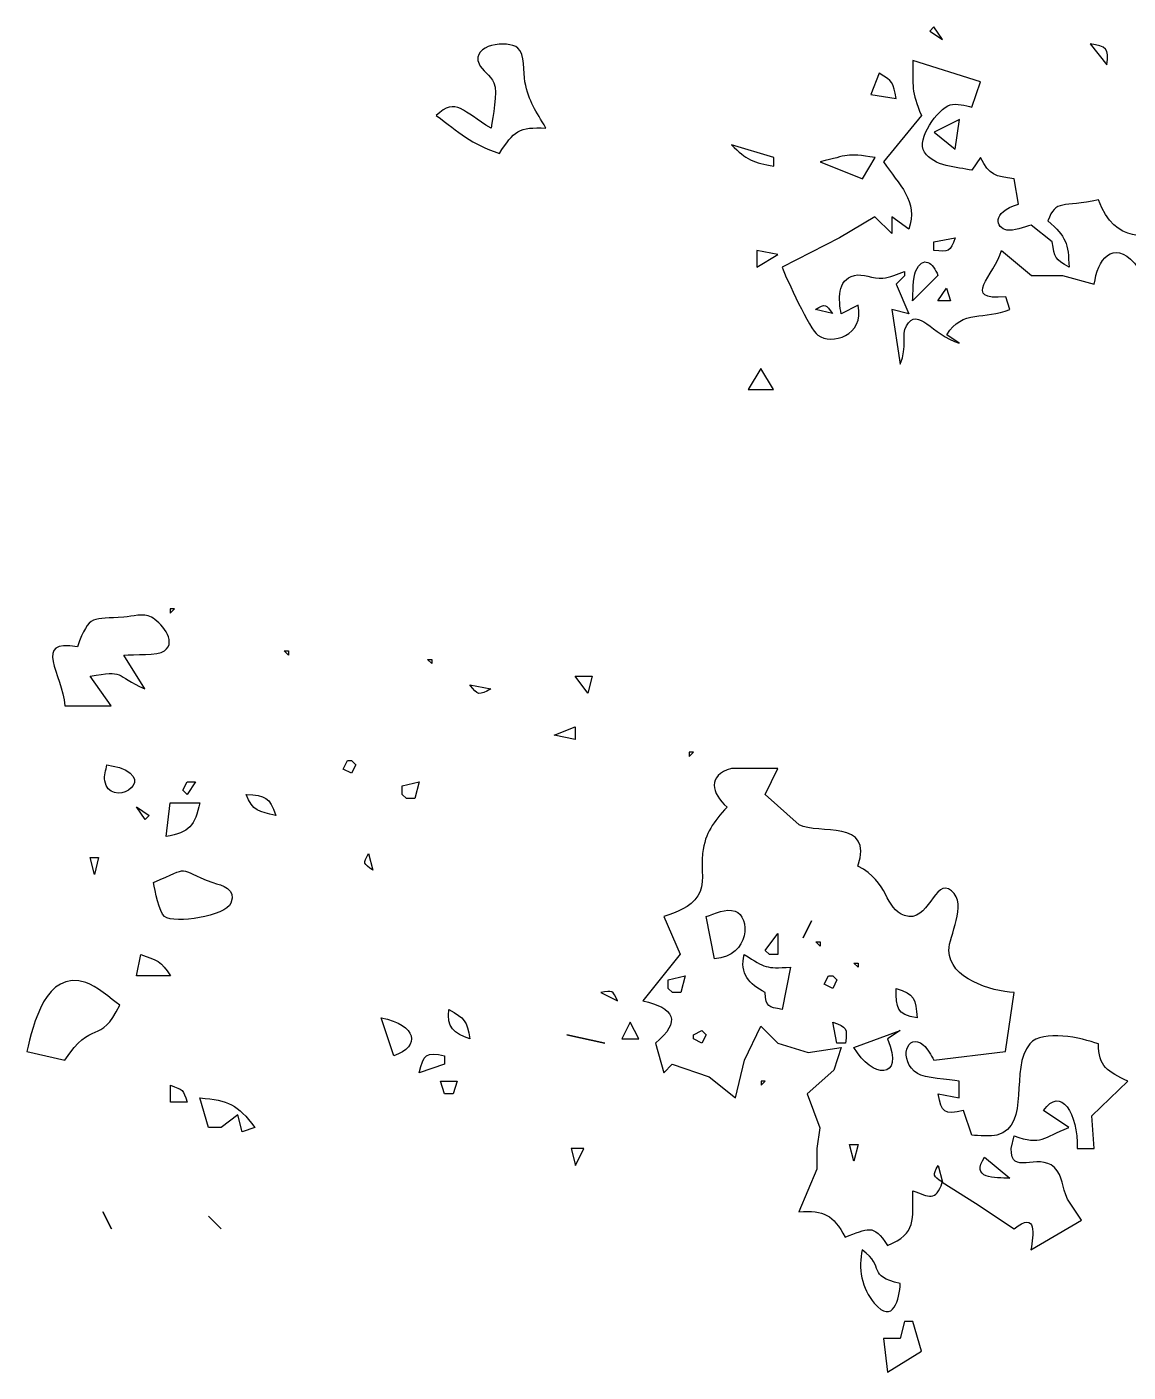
# Model space of a CAD drawing. Header units: centimetres. Extents: x -10.8 to 7.5, y -7.5 to 7.5.
# Drawn here: x 4.009 to 5.826, y -2.821 to -0.601 of the extents above; entities that cross this region are included whole.
import ezdxf

# ---------------------------------------------------------------- set-up
doc = ezdxf.new("R2010")
doc.units = ezdxf.units.CM
doc.header["$MEASUREMENT"] = 0
doc.layers.add('Layer 1', color=7, linetype='Continuous')

msp = doc.modelspace()

# ---------------------------------------------------------------- linework, layer by layer
at = {"layer": 'Layer 1'}
for points, knots in [([(5.51932, -0.6215), (5.51932, -0.6215), (5.49844, -0.60758), (5.49844, -0.60758), (5.49844, -0.60758), (5.49844, -0.60758), (5.5054, -0.60062), (5.5054, -0.60062), (5.5054, -0.60062), (5.5054, -0.60062), (5.51932, -0.6215), (5.51932, -0.6215)], [0, 0, 0, 0, 0.25, 0.25, 0.25, 0.25, 0.5, 0.5, 0.5, 0.5, 1, 1, 1, 1]), ([(4.77961, -0.6929), (4.77411, -0.68009), (4.75943, -0.67237), (4.75497, -0.66179), (4.75497, -0.66179), (4.74147, -0.62936), (4.8025, -0.62177), (4.81907, -0.63555), (4.81907, -0.63555), (4.83055, -0.64515), (4.82805, -0.67571), (4.83076, -0.69109), (4.83076, -0.69109), (4.83695, -0.7254), (4.84927, -0.73869), (4.86521, -0.76764), (4.86521, -0.76764), (4.8215, -0.76527), (4.8119, -0.77265), (4.78866, -0.8094), (4.78866, -0.8094), (4.74134, -0.79388), (4.7222, -0.77488), (4.68427, -0.74677), (4.68427, -0.74677), (4.71726, -0.7158), (4.7286, -0.74085), (4.77474, -0.76765), (4.77474, -0.76765), (4.77725, -0.74893), (4.7865, -0.70898), (4.77961, -0.69291), (4.77961, -0.69291), (4.77961, -0.69291), (4.77961, -0.6929), (4.77961, -0.6929)], [0, 0, 0, 0, 0.1, 0.1, 0.1, 0.1, 0.2, 0.2, 0.2, 0.2, 0.3, 0.3, 0.3, 0.3, 0.4, 0.4, 0.4, 0.4, 0.5, 0.5, 0.5, 0.5, 0.6, 0.6, 0.6, 0.6, 0.7, 0.7, 0.7, 0.7, 0.8, 0.8, 0.8, 0.8, 1, 1, 1, 1]), ([(5.79081, -0.66325), (5.79081, -0.66325), (5.76297, -0.62845), (5.76297, -0.62845), (5.76297, -0.62845), (5.79011, -0.63325), (5.79457, -0.63513), (5.79081, -0.66325)], [0, 0, 0, 0, 0.3333333, 0.3333333, 0.3333333, 0.3333333, 1, 1, 1, 1]), ([(5.58208, -0.69109), (5.58208, -0.69109), (5.56816, -0.73285), (5.56816, -0.73285), (5.56816, -0.73285), (5.55793, -0.73083), (5.54213, -0.7261), (5.53232, -0.7293), (5.53232, -0.7293), (5.51144, -0.73605), (5.47581, -0.78574), (5.4898, -0.80738), (5.4898, -0.80738), (5.50525, -0.83125), (5.54297, -0.8316), (5.56816, -0.83724), (5.56816, -0.83724), (5.56816, -0.83724), (5.58208, -0.81636), (5.58208, -0.81636), (5.58208, -0.81636), (5.59753, -0.84531), (5.60595, -0.84747), (5.63775, -0.85116), (5.63775, -0.85116), (5.63775, -0.85116), (5.64471, -0.89292), (5.64471, -0.89292), (5.64471, -0.89292), (5.59878, -0.90705), (5.60838, -0.93252), (5.62564, -0.93593), (5.62564, -0.93593), (5.63615, -0.93802), (5.65508, -0.93085), (5.66559, -0.92772), (5.66559, -0.92772), (5.66559, -0.92772), (5.70039, -0.95556), (5.70039, -0.95556), (5.70039, -0.95556), (5.70477, -0.98173), (5.70491, -0.98416), (5.72823, -0.99732), (5.72823, -0.99732), (5.72698, -0.958), (5.72398, -0.947), (5.69343, -0.92077), (5.69343, -0.92077), (5.7063, -0.88402), (5.71786, -0.89954), (5.77694, -0.88597), (5.77694, -0.88597), (5.80366, -0.96238), (5.86317, -0.94178), (5.88766, -0.94909), (5.88766, -0.94909), (5.90951, -0.95556), (5.97124, -0.99405), (5.98572, -1.01124), (5.98572, -1.01124), (5.97493, -1.03831), (5.97806, -1.0395), (5.98572, -1.06692), (5.98572, -1.06692), (5.98572, -1.06692), (5.99964, -1.12955), (5.99964, -1.12955), (5.99964, -1.12955), (5.9448, -1.11786), (5.93819, -1.09002), (5.93701, -1.03908), (5.93701, -1.03908), (5.93701, -1.03908), (5.90221, -1.07388), (5.90221, -1.07388), (5.90221, -1.07388), (5.88168, -1.06894), (5.85224, -1.06066), (5.845, -1.03776), (5.845, -1.03776), (5.83999, -1.02182), (5.85231, -1.0086), (5.83637, -0.99078), (5.83637, -0.99078), (5.80067, -0.9509), (5.77464, -0.98535), (5.76998, -1.02516), (5.76998, -1.02516), (5.76998, -1.02516), (5.7173, -1.01089), (5.7173, -1.01089), (5.7173, -1.01089), (5.7173, -1.01089), (5.66629, -1.01088), (5.66629, -1.01088), (5.66629, -1.01088), (5.66629, -1.01088), (5.61688, -0.96947), (5.61688, -0.96947), (5.61688, -0.96947), (5.60519, -1.01025), (5.54875, -1.05354), (5.62384, -1.04602), (5.62384, -1.04602), (5.62384, -1.04602), (5.6308, -1.0669), (5.6308, -1.0669), (5.6308, -1.0669), (5.58807, -1.08458), (5.5532, -1.06593), (5.52641, -1.10866), (5.52641, -1.10866), (5.52641, -1.10866), (5.54729, -1.12258), (5.54729, -1.12258), (5.54729, -1.12258), (5.50199, -1.10922), (5.47944, -1.06085), (5.46002, -1.09405), (5.46002, -1.09405), (5.45132, -1.10894), (5.46183, -1.1269), (5.44986, -1.15738), (5.44986, -1.15738), (5.44986, -1.15738), (5.43594, -1.06691), (5.43594, -1.06691), (5.43594, -1.06691), (5.43594, -1.06691), (5.46378, -1.07387), (5.46378, -1.07387), (5.46378, -1.07387), (5.46378, -1.07387), (5.4429, -1.02515), (5.4429, -1.02515), (5.4429, -1.02515), (5.4429, -1.02515), (5.45682, -1.01123), (5.45682, -1.01123), (5.45682, -1.01123), (5.45682, -1.01123), (5.45682, -1.00427), (5.45682, -1.00427), (5.45682, -1.00427), (5.44562, -1.00838), (5.43274, -1.01471), (5.42084, -1.01527), (5.42084, -1.01527), (5.40511, -1.0161), (5.38743, -1.00755), (5.37421, -1.01068), (5.37421, -1.01068), (5.34498, -1.01764), (5.34811, -1.05174), (5.35243, -1.07387), (5.35243, -1.07387), (5.35243, -1.07387), (5.38027, -1.05995), (5.38027, -1.05995), (5.38027, -1.05995), (5.39147, -1.11048), (5.33608, -1.1262), (5.31409, -1.10957), (5.31409, -1.10957), (5.30066, -1.09934), (5.26203, -1.01652), (5.255, -0.99731), (5.255, -0.99731), (5.255, -0.99731), (5.34986, -0.94887), (5.34986, -0.94887), (5.34986, -0.94887), (5.34986, -0.94887), (5.40811, -0.91379), (5.40811, -0.91379), (5.40811, -0.91379), (5.40811, -0.91379), (5.43595, -0.94163), (5.43595, -0.94163), (5.43595, -0.94163), (5.43595, -0.94163), (5.43595, -0.91379), (5.43595, -0.91379), (5.43595, -0.91379), (5.43595, -0.91379), (5.46379, -0.93467), (5.46379, -0.93467), (5.46379, -0.93467), (5.48021, -0.88818), (5.44764, -0.86083), (5.42203, -0.82332), (5.42203, -0.82332), (5.42203, -0.82332), (5.48466, -0.74677), (5.48466, -0.74677), (5.48466, -0.74677), (5.46761, -0.70641), (5.47074, -0.69882), (5.47074, -0.6563), (5.47074, -0.6563), (5.47074, -0.6563), (5.58209, -0.6911), (5.58209, -0.6911), (5.58209, -0.6911), (5.58209, -0.6911), (5.58208, -0.69109), (5.58208, -0.69109)], [0, 0, 0, 0, 0.0188679, 0.0188679, 0.0188679, 0.0188679, 0.0377358, 0.0377358, 0.0377358, 0.0377358, 0.0566038, 0.0566038, 0.0566038, 0.0566038, 0.0754717, 0.0754717, 0.0754717, 0.0754717, 0.0943396, 0.0943396, 0.0943396, 0.0943396, 0.1132075, 0.1132075, 0.1132075, 0.1132075, 0.1320755, 0.1320755, 0.1320755, 0.1320755, 0.1509434, 0.1509434, 0.1509434, 0.1509434, 0.1698113, 0.1698113, 0.1698113, 0.1698113, 0.1886792, 0.1886792, 0.1886792, 0.1886792, 0.2075472, 0.2075472, 0.2075472, 0.2075472, 0.2264151, 0.2264151, 0.2264151, 0.2264151, 0.245283, 0.245283, 0.245283, 0.245283, 0.2641509, 0.2641509, 0.2641509, 0.2641509, 0.2830189, 0.2830189, 0.2830189, 0.2830189, 0.3018868, 0.3018868, 0.3018868, 0.3018868, 0.3207547, 0.3207547, 0.3207547, 0.3207547, 0.3396226, 0.3396226, 0.3396226, 0.3396226, 0.3584906, 0.3584906, 0.3584906, 0.3584906, 0.3773585, 0.3773585, 0.3773585, 0.3773585, 0.3962264, 0.3962264, 0.3962264, 0.3962264, 0.4150943, 0.4150943, 0.4150943, 0.4150943, 0.4339623, 0.4339623, 0.4339623, 0.4339623, 0.4528302, 0.4528302, 0.4528302, 0.4528302, 0.4716981, 0.4716981, 0.4716981, 0.4716981, 0.490566, 0.490566, 0.490566, 0.490566, 0.509434, 0.509434, 0.509434, 0.509434, 0.5283019, 0.5283019, 0.5283019, 0.5283019, 0.5471698, 0.5471698, 0.5471698, 0.5471698, 0.5660377, 0.5660377, 0.5660377, 0.5660377, 0.5849057, 0.5849057, 0.5849057, 0.5849057, 0.6037736, 0.6037736, 0.6037736, 0.6037736, 0.6226415, 0.6226415, 0.6226415, 0.6226415, 0.6415094, 0.6415094, 0.6415094, 0.6415094, 0.6603774, 0.6603774, 0.6603774, 0.6603774, 0.6792453, 0.6792453, 0.6792453, 0.6792453, 0.6981132, 0.6981132, 0.6981132, 0.6981132, 0.7169811, 0.7169811, 0.7169811, 0.7169811, 0.7358491, 0.7358491, 0.7358491, 0.7358491, 0.754717, 0.754717, 0.754717, 0.754717, 0.7735849, 0.7735849, 0.7735849, 0.7735849, 0.7924528, 0.7924528, 0.7924528, 0.7924528, 0.8113208, 0.8113208, 0.8113208, 0.8113208, 0.8301887, 0.8301887, 0.8301887, 0.8301887, 0.8490566, 0.8490566, 0.8490566, 0.8490566, 0.8679245, 0.8679245, 0.8679245, 0.8679245, 0.8867925, 0.8867925, 0.8867925, 0.8867925, 0.9056604, 0.9056604, 0.9056604, 0.9056604, 0.9245283, 0.9245283, 0.9245283, 0.9245283, 0.9433962, 0.9433962, 0.9433962, 0.9433962, 0.9622642, 0.9622642, 0.9622642, 0.9622642, 1, 1, 1, 1]), ([(5.44283, -0.71893), (5.44283, -0.71893), (5.40107, -0.71197), (5.40107, -0.71197), (5.40107, -0.71197), (5.40107, -0.71197), (5.41499, -0.67717), (5.41499, -0.67717), (5.41499, -0.67717), (5.4383, -0.69032), (5.43844, -0.69276), (5.44283, -0.71893)], [0, 0, 0, 0, 0.25, 0.25, 0.25, 0.25, 0.5, 0.5, 0.5, 0.5, 1, 1, 1, 1]), ([(5.54748, -0.75365), (5.54748, -0.75365), (5.54052, -0.80237), (5.54052, -0.80237), (5.54052, -0.80237), (5.54052, -0.80237), (5.50572, -0.77453), (5.50572, -0.77453), (5.50572, -0.77453), (5.50572, -0.77453), (5.54748, -0.75365), (5.54748, -0.75365)], [0, 0, 0, 0, 0.25, 0.25, 0.25, 0.25, 0.5, 0.5, 0.5, 0.5, 1, 1, 1, 1]), ([(5.24133, -0.81628), (5.24133, -0.81628), (5.24133, -0.8302), (5.24133, -0.8302), (5.24133, -0.8302), (5.20813, -0.82568), (5.19526, -0.81927), (5.17174, -0.7954), (5.17174, -0.7954), (5.17174, -0.7954), (5.24133, -0.81628), (5.24133, -0.81628)], [0, 0, 0, 0, 0.25, 0.25, 0.25, 0.25, 0.5, 0.5, 0.5, 0.5, 1, 1, 1, 1]), ([(5.40844, -0.81628), (5.40844, -0.81628), (5.38756, -0.85108), (5.38756, -0.85108), (5.38756, -0.85108), (5.38756, -0.85108), (5.31797, -0.82324), (5.31797, -0.82324), (5.31797, -0.82324), (5.36495, -0.81266), (5.3591, -0.80793), (5.40844, -0.81628)], [0, 0, 0, 0, 0.25, 0.25, 0.25, 0.25, 0.5, 0.5, 0.5, 0.5, 1, 1, 1, 1]), ([(5.50549, -0.95547), (5.50549, -0.95547), (5.50549, -0.96939), (5.50549, -0.96939), (5.50549, -0.96939), (5.53013, -0.97266), (5.53194, -0.9721), (5.54029, -0.94851), (5.54029, -0.94851), (5.54029, -0.94851), (5.50549, -0.95547), (5.50549, -0.95547)], [0, 0, 0, 0, 0.25, 0.25, 0.25, 0.25, 0.5, 0.5, 0.5, 0.5, 1, 1, 1, 1]), ([(5.2481, -0.97635), (5.2481, -0.97635), (5.2133, -0.99723), (5.2133, -0.99723), (5.2133, -0.99723), (5.2133, -0.99723), (5.2133, -0.96939), (5.2133, -0.96939), (5.2133, -0.96939), (5.2133, -0.96939), (5.2481, -0.97635), (5.2481, -0.97635)], [0, 0, 0, 0, 0.25, 0.25, 0.25, 0.25, 0.5, 0.5, 0.5, 0.5, 1, 1, 1, 1]), ([(5.47511, -1.004), (5.47114, -1.01284), (5.47066, -1.04207), (5.47024, -1.05286), (5.47024, -1.05286), (5.47024, -1.05286), (5.512, -1.0111), (5.512, -1.0111), (5.512, -1.0111), (5.50441, -0.98974), (5.48743, -0.97658), (5.47511, -1.004)], [0, 0, 0, 0, 0.25, 0.25, 0.25, 0.25, 0.5, 0.5, 0.5, 0.5, 1, 1, 1, 1]), ([(5.51204, -1.05286), (5.51204, -1.05286), (5.53292, -1.05286), (5.53292, -1.05286), (5.53292, -1.05286), (5.53292, -1.05286), (5.52596, -1.03198), (5.52596, -1.03198), (5.52596, -1.03198), (5.52596, -1.03198), (5.51204, -1.05286), (5.51204, -1.05286)], [0, 0, 0, 0, 0.25, 0.25, 0.25, 0.25, 0.5, 0.5, 0.5, 0.5, 1, 1, 1, 1]), ([(5.31021, -1.06678), (5.31021, -1.06678), (5.33805, -1.07374), (5.33805, -1.07374), (5.33805, -1.07374), (5.32698, -1.05801), (5.32705, -1.05711), (5.31021, -1.06678)], [0, 0, 0, 0, 0.3333333, 0.3333333, 0.3333333, 0.3333333, 1, 1, 1, 1]), ([(5.24079, -1.19901), (5.24079, -1.19901), (5.19904, -1.19901), (5.19904, -1.19901), (5.19904, -1.19901), (5.19904, -1.19901), (5.21992, -1.16421), (5.21992, -1.16421), (5.21992, -1.16421), (5.21992, -1.16421), (5.2408, -1.19901), (5.2408, -1.19901), (5.2408, -1.19901), (5.2408, -1.19901), (5.24079, -1.19901), (5.24079, -1.19901)], [0, 0, 0, 0, 0.2, 0.2, 0.2, 0.2, 0.4, 0.4, 0.4, 0.4, 0.6, 0.6, 0.6, 0.6, 1, 1, 1, 1]), ([(4.16904, -1.57489), (4.18414, -1.57343), (4.20043, -1.56758), (4.21476, -1.57489), (4.21476, -1.57489), (4.22819, -1.58213), (4.25847, -1.61379), (4.23606, -1.63029), (4.23606, -1.63029), (4.22492, -1.6385), (4.18581, -1.63558), (4.16904, -1.63746), (4.16904, -1.63746), (4.16904, -1.63746), (4.20384, -1.69314), (4.20384, -1.69314), (4.20384, -1.69314), (4.15304, -1.66996), (4.17099, -1.66196), (4.11337, -1.67226), (4.11337, -1.67226), (4.11337, -1.67226), (4.14817, -1.72098), (4.14817, -1.72098), (4.14817, -1.72098), (4.14817, -1.72098), (4.07161, -1.72097), (4.07161, -1.72097), (4.07161, -1.72097), (4.06855, -1.66829), (4.01677, -1.61087), (4.09249, -1.62354), (4.09249, -1.62354), (4.1126, -1.56828), (4.11775, -1.57865), (4.16904, -1.57489)], [0, 0, 0, 0, 0.1, 0.1, 0.1, 0.1, 0.2, 0.2, 0.2, 0.2, 0.3, 0.3, 0.3, 0.3, 0.4, 0.4, 0.4, 0.4, 0.5, 0.5, 0.5, 0.5, 0.6, 0.6, 0.6, 0.6, 0.7, 0.7, 0.7, 0.7, 0.8, 0.8, 0.8, 0.8, 1, 1, 1, 1]), ([(4.25253, -1.5609), (4.25253, -1.5609), (4.24557, -1.56786), (4.24557, -1.56786), (4.24557, -1.56786), (4.24557, -1.56786), (4.24557, -1.5609), (4.24557, -1.5609), (4.24557, -1.5609), (4.24557, -1.5609), (4.25253, -1.5609), (4.25253, -1.5609)], [0, 0, 0, 0, 0.25, 0.25, 0.25, 0.25, 0.5, 0.5, 0.5, 0.5, 1, 1, 1, 1]), ([(4.43355, -1.6305), (4.43355, -1.6305), (4.44051, -1.63746), (4.44051, -1.63746), (4.44051, -1.63746), (4.44051, -1.63746), (4.44051, -1.6305), (4.44051, -1.6305), (4.44051, -1.6305), (4.44051, -1.6305), (4.43355, -1.6305), (4.43355, -1.6305)], [0, 0, 0, 0, 0.25, 0.25, 0.25, 0.25, 0.5, 0.5, 0.5, 0.5, 1, 1, 1, 1]), ([(4.67007, -1.64441), (4.67007, -1.64441), (4.67703, -1.65137), (4.67703, -1.65137), (4.67703, -1.65137), (4.67703, -1.65137), (4.67703, -1.64441), (4.67703, -1.64441), (4.67703, -1.64441), (4.67703, -1.64441), (4.67007, -1.64441), (4.67007, -1.64441)], [0, 0, 0, 0, 0.25, 0.25, 0.25, 0.25, 0.5, 0.5, 0.5, 0.5, 1, 1, 1, 1]), ([(4.73966, -1.68617), (4.75246, -1.7042), (4.75532, -1.70385), (4.77446, -1.69313), (4.77446, -1.69313), (4.77446, -1.69313), (4.73966, -1.68617), (4.73966, -1.68617)], [0, 0, 0, 0, 0.3333333, 0.3333333, 0.3333333, 0.3333333, 1, 1, 1, 1]), ([(4.91365, -1.67225), (4.91365, -1.67225), (4.93453, -1.70009), (4.93453, -1.70009), (4.93453, -1.70009), (4.93453, -1.70009), (4.94149, -1.67225), (4.94149, -1.67225), (4.94149, -1.67225), (4.94149, -1.67225), (4.91365, -1.67225), (4.91365, -1.67225)], [0, 0, 0, 0, 0.25, 0.25, 0.25, 0.25, 0.5, 0.5, 0.5, 0.5, 1, 1, 1, 1]), ([(4.87896, -1.76968), (4.87896, -1.76968), (4.91376, -1.77664), (4.91376, -1.77664), (4.91376, -1.77664), (4.91376, -1.77664), (4.91376, -1.75576), (4.91376, -1.75576), (4.91376, -1.75576), (4.91376, -1.75576), (4.87896, -1.76968), (4.87896, -1.76968)], [0, 0, 0, 0, 0.25, 0.25, 0.25, 0.25, 0.5, 0.5, 0.5, 0.5, 1, 1, 1, 1]), ([(5.10857, -1.79752), (5.10857, -1.79752), (5.10161, -1.80448), (5.10161, -1.80448), (5.10161, -1.80448), (5.10161, -1.80448), (5.10161, -1.79752), (5.10161, -1.79752), (5.10161, -1.79752), (5.10161, -1.79752), (5.10857, -1.79752), (5.10857, -1.79752)], [0, 0, 0, 0, 0.25, 0.25, 0.25, 0.25, 0.5, 0.5, 0.5, 0.5, 1, 1, 1, 1]), ([(4.13757, -1.84464), (4.14502, -1.89134), (4.22658, -1.84617), (4.16179, -1.82286), (4.16179, -1.82286), (4.16179, -1.82286), (4.14126, -1.81841), (4.14126, -1.81841), (4.14126, -1.81841), (4.13938, -1.8269), (4.13618, -1.83581), (4.13757, -1.84465), (4.13757, -1.84465), (4.13757, -1.84465), (4.13757, -1.84464), (4.13757, -1.84464)], [0, 0, 0, 0, 0.2, 0.2, 0.2, 0.2, 0.4, 0.4, 0.4, 0.4, 0.6, 0.6, 0.6, 0.6, 1, 1, 1, 1]), ([(4.53789, -1.81144), (4.53789, -1.81144), (4.53093, -1.82536), (4.53093, -1.82536), (4.53093, -1.82536), (4.53093, -1.82536), (4.54485, -1.83232), (4.54485, -1.83232), (4.54485, -1.83232), (4.54485, -1.83232), (4.55181, -1.8184), (4.55181, -1.8184), (4.55181, -1.8184), (4.55181, -1.8184), (4.54485, -1.81144), (4.54485, -1.81144), (4.54485, -1.81144), (4.54485, -1.81144), (4.53789, -1.81144), (4.53789, -1.81144)], [0, 0, 0, 0, 0.1666667, 0.1666667, 0.1666667, 0.1666667, 0.3333333, 0.3333333, 0.3333333, 0.3333333, 0.5, 0.5, 0.5, 0.5, 0.6666667, 0.6666667, 0.6666667, 0.6666667, 1, 1, 1, 1]), ([(5.17139, -1.82424), (5.17139, -1.82424), (5.2478, -1.82424), (5.2478, -1.82424), (5.2478, -1.82424), (5.2478, -1.82424), (5.22692, -1.86711), (5.22692, -1.86711), (5.22692, -1.86711), (5.22692, -1.86711), (5.28322, -1.91722), (5.28322, -1.91722), (5.28322, -1.91722), (5.31482, -1.93448), (5.40676, -1.90748), (5.38003, -1.98542), (5.38003, -1.98542), (5.43139, -2.01214), (5.4238, -2.05564), (5.45693, -2.06719), (5.45693, -2.06719), (5.49674, -2.08111), (5.50648, -2.0033), (5.53446, -2.02634), (5.53446, -2.02634), (5.56139, -2.04854), (5.52987, -2.10143), (5.53, -2.12454), (5.53, -2.12454), (5.53042, -2.17117), (5.60015, -2.19212), (5.63752, -2.1942), (5.63752, -2.1942), (5.63752, -2.1942), (5.6236, -2.29163), (5.6236, -2.29163), (5.6236, -2.29163), (5.6236, -2.29163), (5.50529, -2.30555), (5.50529, -2.30555), (5.50529, -2.30555), (5.50028, -2.29727), (5.49576, -2.28732), (5.48817, -2.28091), (5.48817, -2.28091), (5.46061, -2.25773), (5.44558, -2.30694), (5.4785, -2.32803), (5.4785, -2.32803), (5.48936, -2.33506), (5.5307, -2.33756), (5.54705, -2.34035), (5.54705, -2.34035), (5.54705, -2.34035), (5.54705, -2.36819), (5.54705, -2.36819), (5.54705, -2.36819), (5.54705, -2.36819), (5.51225, -2.36123), (5.51225, -2.36123), (5.51225, -2.36123), (5.51775, -2.3929), (5.52276, -2.39589), (5.55401, -2.38907), (5.55401, -2.38907), (5.55401, -2.38907), (5.56793, -2.42971), (5.56793, -2.42971), (5.56793, -2.42971), (5.57858, -2.43075), (5.59973, -2.43124), (5.60934, -2.42971), (5.60934, -2.42971), (5.66641, -2.41322), (5.62917, -2.31968), (5.66348, -2.27883), (5.66348, -2.27883), (5.68575, -2.25433), (5.7488, -2.26909), (5.77671, -2.27883), (5.77671, -2.27883), (5.77659, -2.31655), (5.79237, -2.3249), (5.82543, -2.34035), (5.82543, -2.34035), (5.82543, -2.34035), (5.76579, -2.39756), (5.76579, -2.39756), (5.76579, -2.39756), (5.76579, -2.39756), (5.76976, -2.4517), (5.76976, -2.4517), (5.76976, -2.4517), (5.76976, -2.4517), (5.74192, -2.45171), (5.74192, -2.45171), (5.74192, -2.45171), (5.74338, -2.39416), (5.71429, -2.34704), (5.68624, -2.38908), (5.68624, -2.38908), (5.68624, -2.38908), (5.728, -2.41692), (5.728, -2.41692), (5.728, -2.41692), (5.68499, -2.43376), (5.68332, -2.44643), (5.63753, -2.43084), (5.63753, -2.43084), (5.63753, -2.43084), (5.63308, -2.45137), (5.63308, -2.45137), (5.63308, -2.45137), (5.63058, -2.49814), (5.67699, -2.45736), (5.70407, -2.48283), (5.70407, -2.48283), (5.71917, -2.4971), (5.71583, -2.51519), (5.72599, -2.53523), (5.72599, -2.53523), (5.72599, -2.53523), (5.74889, -2.57003), (5.74889, -2.57003), (5.74889, -2.57003), (5.74889, -2.57003), (5.66538, -2.61875), (5.66538, -2.61875), (5.66538, -2.61875), (5.66935, -2.59495), (5.67631, -2.55312), (5.63754, -2.58395), (5.63754, -2.58395), (5.63754, -2.58395), (5.57386, -2.54191), (5.57386, -2.54191), (5.57386, -2.54191), (5.57386, -2.54191), (5.51923, -2.50739), (5.51923, -2.50739), (5.51923, -2.50739), (5.50803, -2.53996), (5.498, -2.53119), (5.47051, -2.52131), (5.47051, -2.52131), (5.46974, -2.56884), (5.47789, -2.59181), (5.42875, -2.61178), (5.42875, -2.61178), (5.40551, -2.57399), (5.39632, -2.58422), (5.35916, -2.59786), (5.35916, -2.59786), (5.33807, -2.56077), (5.32513, -2.55304), (5.28261, -2.5561), (5.28261, -2.5561), (5.28261, -2.5561), (5.31247, -2.48588), (5.31247, -2.48588), (5.31247, -2.48588), (5.31247, -2.48588), (5.31247, -2.45171), (5.31247, -2.45171), (5.31247, -2.45171), (5.31247, -2.45171), (5.31706, -2.41754), (5.31706, -2.41754), (5.31706, -2.41754), (5.31706, -2.41754), (5.29653, -2.36152), (5.29653, -2.36152), (5.29653, -2.36152), (5.29653, -2.36152), (5.34017, -2.32241), (5.34017, -2.32241), (5.34017, -2.32241), (5.34017, -2.32241), (5.35221, -2.28469), (5.35221, -2.28469), (5.35221, -2.28469), (5.35221, -2.28469), (5.29772, -2.29332), (5.29772, -2.29332), (5.29772, -2.29332), (5.29772, -2.29332), (5.24782, -2.27773), (5.24782, -2.27773), (5.24782, -2.27773), (5.24782, -2.27773), (5.21998, -2.24989), (5.21998, -2.24989), (5.21998, -2.24989), (5.21998, -2.24989), (5.19298, -2.30557), (5.19298, -2.30557), (5.19298, -2.30557), (5.19298, -2.30557), (5.17823, -2.3682), (5.17823, -2.3682), (5.17823, -2.3682), (5.17823, -2.3682), (5.13466, -2.3334), (5.13466, -2.3334), (5.13466, -2.3334), (5.13466, -2.3334), (5.07383, -2.31252), (5.07383, -2.31252), (5.07383, -2.31252), (5.07383, -2.31252), (5.05991, -2.32644), (5.05991, -2.32644), (5.05991, -2.32644), (5.05991, -2.32644), (5.04599, -2.27772), (5.04599, -2.27772), (5.04599, -2.27772), (5.08935, -2.24153), (5.07689, -2.21919), (5.02511, -2.20813), (5.02511, -2.20813), (5.02511, -2.20813), (5.08656, -2.13095), (5.08656, -2.13095), (5.08656, -2.13095), (5.08656, -2.13095), (5.05991, -2.06894), (5.05991, -2.06894), (5.05991, -2.06894), (5.08107, -2.06135), (5.10299, -2.05433), (5.11614, -2.03456), (5.11614, -2.03456), (5.12867, -2.0157), (5.12039, -1.99225), (5.1238, -1.96455), (5.1238, -1.96455), (5.12818, -1.92933), (5.14155, -1.91361), (5.1643, -1.888), (5.1643, -1.888), (5.1382, -1.86538), (5.13096, -1.83587), (5.1714, -1.82425), (5.1714, -1.82425), (5.1714, -1.82425), (5.17139, -1.82424), (5.17139, -1.82424)], [0, 0, 0, 0, 0.015873, 0.015873, 0.015873, 0.015873, 0.031746, 0.031746, 0.031746, 0.031746, 0.047619, 0.047619, 0.047619, 0.047619, 0.0634921, 0.0634921, 0.0634921, 0.0634921, 0.0793651, 0.0793651, 0.0793651, 0.0793651, 0.0952381, 0.0952381, 0.0952381, 0.0952381, 0.1111111, 0.1111111, 0.1111111, 0.1111111, 0.1269841, 0.1269841, 0.1269841, 0.1269841, 0.1428571, 0.1428571, 0.1428571, 0.1428571, 0.1587302, 0.1587302, 0.1587302, 0.1587302, 0.1746032, 0.1746032, 0.1746032, 0.1746032, 0.1904762, 0.1904762, 0.1904762, 0.1904762, 0.2063492, 0.2063492, 0.2063492, 0.2063492, 0.2222222, 0.2222222, 0.2222222, 0.2222222, 0.2380952, 0.2380952, 0.2380952, 0.2380952, 0.2539683, 0.2539683, 0.2539683, 0.2539683, 0.2698413, 0.2698413, 0.2698413, 0.2698413, 0.2857143, 0.2857143, 0.2857143, 0.2857143, 0.3015873, 0.3015873, 0.3015873, 0.3015873, 0.3174603, 0.3174603, 0.3174603, 0.3174603, 0.3333333, 0.3333333, 0.3333333, 0.3333333, 0.3492063, 0.3492063, 0.3492063, 0.3492063, 0.3650794, 0.3650794, 0.3650794, 0.3650794, 0.3809524, 0.3809524, 0.3809524, 0.3809524, 0.3968254, 0.3968254, 0.3968254, 0.3968254, 0.4126984, 0.4126984, 0.4126984, 0.4126984, 0.4285714, 0.4285714, 0.4285714, 0.4285714, 0.4444444, 0.4444444, 0.4444444, 0.4444444, 0.4603175, 0.4603175, 0.4603175, 0.4603175, 0.4761905, 0.4761905, 0.4761905, 0.4761905, 0.4920635, 0.4920635, 0.4920635, 0.4920635, 0.5079365, 0.5079365, 0.5079365, 0.5079365, 0.5238095, 0.5238095, 0.5238095, 0.5238095, 0.5396825, 0.5396825, 0.5396825, 0.5396825, 0.5555556, 0.5555556, 0.5555556, 0.5555556, 0.5714286, 0.5714286, 0.5714286, 0.5714286, 0.5873016, 0.5873016, 0.5873016, 0.5873016, 0.6031746, 0.6031746, 0.6031746, 0.6031746, 0.6190476, 0.6190476, 0.6190476, 0.6190476, 0.6349206, 0.6349206, 0.6349206, 0.6349206, 0.6507937, 0.6507937, 0.6507937, 0.6507937, 0.6666667, 0.6666667, 0.6666667, 0.6666667, 0.6825397, 0.6825397, 0.6825397, 0.6825397, 0.6984127, 0.6984127, 0.6984127, 0.6984127, 0.7142857, 0.7142857, 0.7142857, 0.7142857, 0.7301587, 0.7301587, 0.7301587, 0.7301587, 0.7460317, 0.7460317, 0.7460317, 0.7460317, 0.7619048, 0.7619048, 0.7619048, 0.7619048, 0.7777778, 0.7777778, 0.7777778, 0.7777778, 0.7936508, 0.7936508, 0.7936508, 0.7936508, 0.8095238, 0.8095238, 0.8095238, 0.8095238, 0.8253968, 0.8253968, 0.8253968, 0.8253968, 0.8412698, 0.8412698, 0.8412698, 0.8412698, 0.8571429, 0.8571429, 0.8571429, 0.8571429, 0.8730159, 0.8730159, 0.8730159, 0.8730159, 0.8888889, 0.8888889, 0.8888889, 0.8888889, 0.9047619, 0.9047619, 0.9047619, 0.9047619, 0.9206349, 0.9206349, 0.9206349, 0.9206349, 0.9365079, 0.9365079, 0.9365079, 0.9365079, 0.952381, 0.952381, 0.952381, 0.952381, 0.968254, 0.968254, 0.968254, 0.968254, 1, 1, 1, 1]), ([(4.27349, -1.84624), (4.27349, -1.84624), (4.26653, -1.86016), (4.26653, -1.86016), (4.26653, -1.86016), (4.26653, -1.86016), (4.27349, -1.86712), (4.27349, -1.86712), (4.27349, -1.86712), (4.27349, -1.86712), (4.28741, -1.84624), (4.28741, -1.84624), (4.28741, -1.84624), (4.28741, -1.84624), (4.27349, -1.84624), (4.27349, -1.84624)], [0, 0, 0, 0, 0.2, 0.2, 0.2, 0.2, 0.4, 0.4, 0.4, 0.4, 0.6, 0.6, 0.6, 0.6, 1, 1, 1, 1]), ([(4.62842, -1.85319), (4.62842, -1.85319), (4.62842, -1.86711), (4.62842, -1.86711), (4.62842, -1.86711), (4.62842, -1.86711), (4.63538, -1.87407), (4.63538, -1.87407), (4.63538, -1.87407), (4.63538, -1.87407), (4.6493, -1.87407), (4.6493, -1.87407), (4.6493, -1.87407), (4.6493, -1.87407), (4.65626, -1.84623), (4.65626, -1.84623), (4.65626, -1.84623), (4.65626, -1.84623), (4.62842, -1.85319), (4.62842, -1.85319)], [0, 0, 0, 0, 0.1666667, 0.1666667, 0.1666667, 0.1666667, 0.3333333, 0.3333333, 0.3333333, 0.3333333, 0.5, 0.5, 0.5, 0.5, 0.6666667, 0.6666667, 0.6666667, 0.6666667, 1, 1, 1, 1]), ([(4.23872, -1.93671), (4.27741, -1.93038), (4.28632, -1.91868), (4.2944, -1.88103), (4.2944, -1.88103), (4.2944, -1.88103), (4.24568, -1.88103), (4.24568, -1.88103), (4.24568, -1.88103), (4.24568, -1.88103), (4.23872, -1.93671), (4.23872, -1.93671)], [0, 0, 0, 0, 0.25, 0.25, 0.25, 0.25, 0.5, 0.5, 0.5, 0.5, 1, 1, 1, 1]), ([(4.37095, -1.86711), (4.3809, -1.89495), (4.39239, -1.89537), (4.41967, -1.90191), (4.41967, -1.90191), (4.40972, -1.87066), (4.40255, -1.86969), (4.37095, -1.86711)], [0, 0, 0, 0, 0.3333333, 0.3333333, 0.3333333, 0.3333333, 1, 1, 1, 1]), ([(4.19006, -1.88799), (4.19006, -1.88799), (4.20398, -1.90887), (4.20398, -1.90887), (4.20398, -1.90887), (4.20398, -1.90887), (4.21094, -1.90191), (4.21094, -1.90191), (4.21094, -1.90191), (4.21094, -1.90191), (4.19006, -1.88799), (4.19006, -1.88799)], [0, 0, 0, 0, 0.25, 0.25, 0.25, 0.25, 0.5, 0.5, 0.5, 0.5, 1, 1, 1, 1]), ([(4.11355, -1.97151), (4.11355, -1.97151), (4.12051, -1.99935), (4.12051, -1.99935), (4.12051, -1.99935), (4.12051, -1.99935), (4.12747, -1.97151), (4.12747, -1.97151), (4.12747, -1.97151), (4.12747, -1.97151), (4.11355, -1.97151), (4.11355, -1.97151)], [0, 0, 0, 0, 0.25, 0.25, 0.25, 0.25, 0.5, 0.5, 0.5, 0.5, 1, 1, 1, 1]), ([(4.57982, -1.99238), (4.57982, -1.99238), (4.57286, -1.96454), (4.57286, -1.96454), (4.57286, -1.96454), (4.56319, -1.98138), (4.56409, -1.98131), (4.57982, -1.99238)], [0, 0, 0, 0, 0.3333333, 0.3333333, 0.3333333, 0.3333333, 1, 1, 1, 1]), ([(4.23619, -2.0688), (4.25296, -2.08112), (4.33696, -2.06873), (4.34566, -2.04646), (4.34566, -2.04646), (4.35492, -2.02294), (4.33153, -2.01751), (4.31587, -2.01264), (4.31587, -2.01264), (4.25282, -1.98946), (4.28281, -1.9848), (4.21795, -2.01264), (4.21795, -2.01264), (4.22115, -2.02572), (4.22686, -2.06191), (4.23618, -2.0688), (4.23618, -2.0688), (4.23618, -2.0688), (4.23619, -2.0688), (4.23619, -2.0688)], [0, 0, 0, 0, 0.1666667, 0.1666667, 0.1666667, 0.1666667, 0.3333333, 0.3333333, 0.3333333, 0.3333333, 0.5, 0.5, 0.5, 0.5, 0.6666667, 0.6666667, 0.6666667, 0.6666667, 1, 1, 1, 1]), ([(5.17725, -2.05989), (5.16257, -2.05495), (5.14336, -2.06386), (5.12965, -2.06894), (5.12965, -2.06894), (5.12965, -2.06894), (5.14357, -2.13853), (5.14357, -2.13853), (5.14357, -2.13853), (5.203, -2.1338), (5.20266, -2.06838), (5.17725, -2.05989)], [0, 0, 0, 0, 0.25, 0.25, 0.25, 0.25, 0.5, 0.5, 0.5, 0.5, 1, 1, 1, 1]), ([(5.28972, -2.10373), (5.28972, -2.10373), (5.30364, -2.07589), (5.30364, -2.07589), (5.30364, -2.07589), (5.30364, -2.07589), (5.28972, -2.10373), (5.28972, -2.10373)], [0, 0, 0, 0, 0.3333333, 0.3333333, 0.3333333, 0.3333333, 1, 1, 1, 1]), ([(5.22708, -2.12461), (5.22708, -2.12461), (5.23404, -2.13157), (5.23404, -2.13157), (5.23404, -2.13157), (5.23404, -2.13157), (5.24796, -2.13157), (5.24796, -2.13157), (5.24796, -2.13157), (5.24796, -2.13157), (5.24796, -2.09677), (5.24796, -2.09677), (5.24796, -2.09677), (5.24796, -2.09677), (5.22708, -2.12461), (5.22708, -2.12461)], [0, 0, 0, 0, 0.2, 0.2, 0.2, 0.2, 0.4, 0.4, 0.4, 0.4, 0.6, 0.6, 0.6, 0.6, 1, 1, 1, 1]), ([(5.3106, -2.11069), (5.3106, -2.11069), (5.31756, -2.11765), (5.31756, -2.11765), (5.31756, -2.11765), (5.31756, -2.11765), (5.31756, -2.11069), (5.31756, -2.11069), (5.31756, -2.11069), (5.31756, -2.11069), (5.3106, -2.11069), (5.3106, -2.11069)], [0, 0, 0, 0, 0.25, 0.25, 0.25, 0.25, 0.5, 0.5, 0.5, 0.5, 1, 1, 1, 1]), ([(4.19709, -2.13157), (4.19709, -2.13157), (4.19013, -2.16637), (4.19013, -2.16637), (4.19013, -2.16637), (4.19013, -2.16637), (4.24581, -2.16637), (4.24581, -2.16637), (4.24581, -2.16637), (4.23147, -2.14264), (4.22298, -2.13992), (4.19709, -2.13157)], [0, 0, 0, 0, 0.25, 0.25, 0.25, 0.25, 0.5, 0.5, 0.5, 0.5, 1, 1, 1, 1]), ([(5.22709, -2.19421), (5.22869, -2.21829), (5.23168, -2.21801), (5.25493, -2.22205), (5.25493, -2.22205), (5.25493, -2.22205), (5.26885, -2.15246), (5.26885, -2.15246), (5.26885, -2.15246), (5.22647, -2.15441), (5.22883, -2.15399), (5.1923, -2.13158), (5.1923, -2.13158), (5.18457, -2.16283), (5.20065, -2.18023), (5.2271, -2.19421), (5.2271, -2.19421), (5.2271, -2.19421), (5.22709, -2.19421), (5.22709, -2.19421)], [0, 0, 0, 0, 0.1666667, 0.1666667, 0.1666667, 0.1666667, 0.3333333, 0.3333333, 0.3333333, 0.3333333, 0.5, 0.5, 0.5, 0.5, 0.6666667, 0.6666667, 0.6666667, 0.6666667, 1, 1, 1, 1]), ([(5.37324, -2.14549), (5.37324, -2.14549), (5.3802, -2.15245), (5.3802, -2.15245), (5.3802, -2.15245), (5.3802, -2.15245), (5.3802, -2.14549), (5.3802, -2.14549), (5.3802, -2.14549), (5.3802, -2.14549), (5.37324, -2.14549), (5.37324, -2.14549)], [0, 0, 0, 0, 0.25, 0.25, 0.25, 0.25, 0.5, 0.5, 0.5, 0.5, 1, 1, 1, 1]), ([(4.10661, -2.17757), (4.12227, -2.18251), (4.14802, -2.20443), (4.16229, -2.21508), (4.16229, -2.21508), (4.13048, -2.28147), (4.1158, -2.23763), (4.07182, -2.30555), (4.07182, -2.30555), (4.07182, -2.30555), (4.00918, -2.29163), (4.00918, -2.29163), (4.00918, -2.29163), (4.01969, -2.2466), (4.03952, -2.15641), (4.10661, -2.17756), (4.10661, -2.17756), (4.10661, -2.17756), (4.10661, -2.17757), (4.10661, -2.17757)], [0, 0, 0, 0, 0.1666667, 0.1666667, 0.1666667, 0.1666667, 0.3333333, 0.3333333, 0.3333333, 0.3333333, 0.5, 0.5, 0.5, 0.5, 0.6666667, 0.6666667, 0.6666667, 0.6666667, 1, 1, 1, 1]), ([(5.06701, -2.17333), (5.06701, -2.17333), (5.06701, -2.18725), (5.06701, -2.18725), (5.06701, -2.18725), (5.06701, -2.18725), (5.07397, -2.19421), (5.07397, -2.19421), (5.07397, -2.19421), (5.07397, -2.19421), (5.08789, -2.19421), (5.08789, -2.19421), (5.08789, -2.19421), (5.08789, -2.19421), (5.09485, -2.16637), (5.09485, -2.16637), (5.09485, -2.16637), (5.09485, -2.16637), (5.06701, -2.17333), (5.06701, -2.17333)], [0, 0, 0, 0, 0.1666667, 0.1666667, 0.1666667, 0.1666667, 0.3333333, 0.3333333, 0.3333333, 0.3333333, 0.5, 0.5, 0.5, 0.5, 0.6666667, 0.6666667, 0.6666667, 0.6666667, 1, 1, 1, 1]), ([(5.33147, -2.16637), (5.33147, -2.16637), (5.32451, -2.18029), (5.32451, -2.18029), (5.32451, -2.18029), (5.32451, -2.18029), (5.33843, -2.18725), (5.33843, -2.18725), (5.33843, -2.18725), (5.33843, -2.18725), (5.34539, -2.17333), (5.34539, -2.17333), (5.34539, -2.17333), (5.34539, -2.17333), (5.33843, -2.16637), (5.33843, -2.16637), (5.33843, -2.16637), (5.33843, -2.16637), (5.33147, -2.16637), (5.33147, -2.16637)], [0, 0, 0, 0, 0.1666667, 0.1666667, 0.1666667, 0.1666667, 0.3333333, 0.3333333, 0.3333333, 0.3333333, 0.5, 0.5, 0.5, 0.5, 0.6666667, 0.6666667, 0.6666667, 0.6666667, 1, 1, 1, 1]), ([(4.98354, -2.20813), (4.98354, -2.20813), (4.9557, -2.19421), (4.9557, -2.19421), (4.9557, -2.19421), (4.97533, -2.19136), (4.97553, -2.18955), (4.98354, -2.20813)], [0, 0, 0, 0, 0.3333333, 0.3333333, 0.3333333, 0.3333333, 1, 1, 1, 1]), ([(5.44286, -2.18725), (5.44405, -2.22059), (5.44265, -2.22984), (5.47766, -2.23597), (5.47766, -2.23597), (5.47509, -2.20437), (5.47411, -2.19721), (5.44286, -2.18725)], [0, 0, 0, 0, 0.3333333, 0.3333333, 0.3333333, 0.3333333, 1, 1, 1, 1]), ([(4.59382, -2.23596), (4.59382, -2.23596), (4.6147, -2.29859), (4.6147, -2.29859), (4.6147, -2.29859), (4.65903, -2.28342), (4.65277, -2.2473), (4.59382, -2.23596)], [0, 0, 0, 0, 0.3333333, 0.3333333, 0.3333333, 0.3333333, 1, 1, 1, 1]), ([(4.73997, -2.27076), (4.73489, -2.24014), (4.73183, -2.23756), (4.70517, -2.22204), (4.70517, -2.22204), (4.70134, -2.25113), (4.71366, -2.26213), (4.73997, -2.27076)], [0, 0, 0, 0, 0.3333333, 0.3333333, 0.3333333, 0.3333333, 1, 1, 1, 1]), ([(4.9627, -2.27771), (4.9627, -2.27771), (4.90007, -2.26379), (4.90007, -2.26379), (4.90007, -2.26379), (4.90007, -2.26379), (4.9627, -2.27771), (4.9627, -2.27771)], [0, 0, 0, 0, 0.3333333, 0.3333333, 0.3333333, 0.3333333, 1, 1, 1, 1]), ([(5.01837, -2.27076), (5.01837, -2.27076), (4.99054, -2.27076), (4.99054, -2.27076), (4.99054, -2.27076), (4.99054, -2.27076), (5.00446, -2.24292), (5.00446, -2.24292), (5.00446, -2.24292), (5.00446, -2.24292), (5.01838, -2.27076), (5.01838, -2.27076), (5.01838, -2.27076), (5.01838, -2.27076), (5.01837, -2.27076), (5.01837, -2.27076)], [0, 0, 0, 0, 0.2, 0.2, 0.2, 0.2, 0.4, 0.4, 0.4, 0.4, 0.6, 0.6, 0.6, 0.6, 1, 1, 1, 1]), ([(5.10885, -2.2638), (5.10885, -2.2638), (5.10885, -2.27076), (5.10885, -2.27076), (5.10885, -2.27076), (5.10885, -2.27076), (5.12277, -2.27772), (5.12277, -2.27772), (5.12277, -2.27772), (5.12277, -2.27772), (5.12973, -2.2638), (5.12973, -2.2638), (5.12973, -2.2638), (5.12973, -2.2638), (5.12277, -2.25684), (5.12277, -2.25684), (5.12277, -2.25684), (5.12277, -2.25684), (5.10885, -2.2638), (5.10885, -2.2638)], [0, 0, 0, 0, 0.1666667, 0.1666667, 0.1666667, 0.1666667, 0.3333333, 0.3333333, 0.3333333, 0.3333333, 0.5, 0.5, 0.5, 0.5, 0.6666667, 0.6666667, 0.6666667, 0.6666667, 1, 1, 1, 1]), ([(5.33847, -2.24292), (5.33847, -2.24292), (5.34543, -2.27772), (5.34543, -2.27772), (5.34543, -2.27772), (5.34543, -2.27772), (5.35935, -2.27772), (5.35935, -2.27772), (5.35935, -2.27772), (5.36262, -2.25308), (5.36206, -2.25127), (5.33847, -2.24292)], [0, 0, 0, 0, 0.25, 0.25, 0.25, 0.25, 0.5, 0.5, 0.5, 0.5, 1, 1, 1, 1]), ([(5.37331, -2.28467), (5.40282, -2.33631), (5.45773, -2.34), (5.42899, -2.27075), (5.42899, -2.27075), (5.42899, -2.27075), (5.44987, -2.25683), (5.44987, -2.25683), (5.44987, -2.25683), (5.44987, -2.25683), (5.37332, -2.28467), (5.37332, -2.28467), (5.37332, -2.28467), (5.37332, -2.28467), (5.37331, -2.28467), (5.37331, -2.28467)], [0, 0, 0, 0, 0.2, 0.2, 0.2, 0.2, 0.4, 0.4, 0.4, 0.4, 0.6, 0.6, 0.6, 0.6, 1, 1, 1, 1]), ([(4.65648, -2.32643), (4.65648, -2.32643), (4.69824, -2.31251), (4.69824, -2.31251), (4.69824, -2.31251), (4.69824, -2.31251), (4.69824, -2.29859), (4.69824, -2.29859), (4.69824, -2.29859), (4.66734, -2.2917), (4.66344, -2.29622), (4.65648, -2.32643)], [0, 0, 0, 0, 0.25, 0.25, 0.25, 0.25, 0.5, 0.5, 0.5, 0.5, 1, 1, 1, 1]), ([(4.24587, -2.34731), (4.24587, -2.34731), (4.24587, -2.37515), (4.24587, -2.37515), (4.24587, -2.37515), (4.24587, -2.37515), (4.27371, -2.37515), (4.27371, -2.37515), (4.27371, -2.37515), (4.26626, -2.35379), (4.26724, -2.35476), (4.24587, -2.34731)], [0, 0, 0, 0, 0.25, 0.25, 0.25, 0.25, 0.5, 0.5, 0.5, 0.5, 1, 1, 1, 1]), ([(4.69127, -2.34035), (4.69127, -2.34035), (4.69823, -2.36123), (4.69823, -2.36123), (4.69823, -2.36123), (4.69823, -2.36123), (4.71215, -2.36123), (4.71215, -2.36123), (4.71215, -2.36123), (4.71215, -2.36123), (4.71911, -2.34035), (4.71911, -2.34035), (4.71911, -2.34035), (4.71911, -2.34035), (4.69127, -2.34035), (4.69127, -2.34035)], [0, 0, 0, 0, 0.2, 0.2, 0.2, 0.2, 0.4, 0.4, 0.4, 0.4, 0.6, 0.6, 0.6, 0.6, 1, 1, 1, 1]), ([(5.22715, -2.34035), (5.22715, -2.34035), (5.22019, -2.34731), (5.22019, -2.34731), (5.22019, -2.34731), (5.22019, -2.34731), (5.22019, -2.34035), (5.22019, -2.34035), (5.22019, -2.34035), (5.22019, -2.34035), (5.22715, -2.34035), (5.22715, -2.34035)], [0, 0, 0, 0, 0.25, 0.25, 0.25, 0.25, 0.5, 0.5, 0.5, 0.5, 1, 1, 1, 1]), ([(4.29458, -2.36819), (4.29458, -2.36819), (4.3085, -2.41691), (4.3085, -2.41691), (4.3085, -2.41691), (4.3085, -2.41691), (4.32938, -2.4169), (4.32938, -2.4169), (4.32938, -2.4169), (4.32938, -2.4169), (4.35722, -2.39602), (4.35722, -2.39602), (4.35722, -2.39602), (4.35722, -2.39602), (4.36418, -2.42386), (4.36418, -2.42386), (4.36418, -2.42386), (4.36418, -2.42386), (4.38506, -2.4169), (4.38506, -2.4169), (4.38506, -2.4169), (4.35646, -2.37828), (4.34149, -2.37215), (4.29459, -2.36818), (4.29459, -2.36818), (4.29459, -2.36818), (4.29458, -2.36819), (4.29458, -2.36819)], [0, 0, 0, 0, 0.125, 0.125, 0.125, 0.125, 0.25, 0.25, 0.25, 0.25, 0.375, 0.375, 0.375, 0.375, 0.5, 0.5, 0.5, 0.5, 0.625, 0.625, 0.625, 0.625, 0.75, 0.75, 0.75, 0.75, 1, 1, 1, 1]), ([(4.92788, -2.4517), (4.92788, -2.4517), (4.91396, -2.47954), (4.91396, -2.47954), (4.91396, -2.47954), (4.91396, -2.47954), (4.907, -2.4517), (4.907, -2.4517), (4.907, -2.4517), (4.907, -2.4517), (4.92788, -2.4517), (4.92788, -2.4517)], [0, 0, 0, 0, 0.25, 0.25, 0.25, 0.25, 0.5, 0.5, 0.5, 0.5, 1, 1, 1, 1]), ([(5.36633, -2.44474), (5.36633, -2.44474), (5.37329, -2.47258), (5.37329, -2.47258), (5.37329, -2.47258), (5.37329, -2.47258), (5.38025, -2.44474), (5.38025, -2.44474), (5.38025, -2.44474), (5.38025, -2.44474), (5.36633, -2.44474), (5.36633, -2.44474)], [0, 0, 0, 0, 0.25, 0.25, 0.25, 0.25, 0.5, 0.5, 0.5, 0.5, 1, 1, 1, 1]), ([(5.51943, -2.50738), (5.51943, -2.50738), (5.51247, -2.47954), (5.51247, -2.47954), (5.51247, -2.47954), (5.5028, -2.49638), (5.5037, -2.49631), (5.51943, -2.50738)], [0, 0, 0, 0, 0.3333333, 0.3333333, 0.3333333, 0.3333333, 1, 1, 1, 1]), ([(5.63078, -2.50042), (5.63078, -2.50042), (5.58902, -2.46562), (5.58902, -2.46562), (5.58902, -2.46562), (5.56515, -2.50202), (5.60551, -2.50007), (5.63078, -2.50042)], [0, 0, 0, 0, 0.3333333, 0.3333333, 0.3333333, 0.3333333, 1, 1, 1, 1]), ([(4.14846, -2.58393), (4.14846, -2.58393), (4.13454, -2.55609), (4.13454, -2.55609), (4.13454, -2.55609), (4.13454, -2.55609), (4.14846, -2.58393), (4.14846, -2.58393)], [0, 0, 0, 0, 0.3333333, 0.3333333, 0.3333333, 0.3333333, 1, 1, 1, 1]), ([(4.32941, -2.58393), (4.32941, -2.58393), (4.30853, -2.56305), (4.30853, -2.56305), (4.30853, -2.56305), (4.30853, -2.56305), (4.32941, -2.58393), (4.32941, -2.58393)], [0, 0, 0, 0, 0.3333333, 0.3333333, 0.3333333, 0.3333333, 1, 1, 1, 1]), ([(5.44988, -2.6744), (5.44898, -2.69918), (5.43819, -2.74351), (5.40701, -2.70697), (5.40701, -2.70697), (5.38655, -2.6831), (5.37987, -2.64802), (5.38724, -2.61872), (5.38724, -2.61872), (5.42649, -2.64795), (5.39385, -2.66208), (5.44988, -2.6744)], [0, 0, 0, 0, 0.25, 0.25, 0.25, 0.25, 0.5, 0.5, 0.5, 0.5, 1, 1, 1, 1]), ([(5.47076, -2.73704), (5.47076, -2.73704), (5.48468, -2.78576), (5.48468, -2.78576), (5.48468, -2.78576), (5.48468, -2.78576), (5.42901, -2.82056), (5.42901, -2.82056), (5.42901, -2.82056), (5.42901, -2.82056), (5.42205, -2.76488), (5.42205, -2.76488), (5.42205, -2.76488), (5.42205, -2.76488), (5.44988, -2.76487), (5.44988, -2.76487), (5.44988, -2.76487), (5.44988, -2.76487), (5.45684, -2.73703), (5.45684, -2.73703), (5.45684, -2.73703), (5.45684, -2.73703), (5.47076, -2.73704), (5.47076, -2.73704)], [0, 0, 0, 0, 0.1428571, 0.1428571, 0.1428571, 0.1428571, 0.2857143, 0.2857143, 0.2857143, 0.2857143, 0.4285714, 0.4285714, 0.4285714, 0.4285714, 0.5714286, 0.5714286, 0.5714286, 0.5714286, 0.7142857, 0.7142857, 0.7142857, 0.7142857, 1, 1, 1, 1])]:
    msp.add_open_spline(points, degree=3, knots=knots, dxfattribs=at)

doc.saveas('drawing.dxf')
